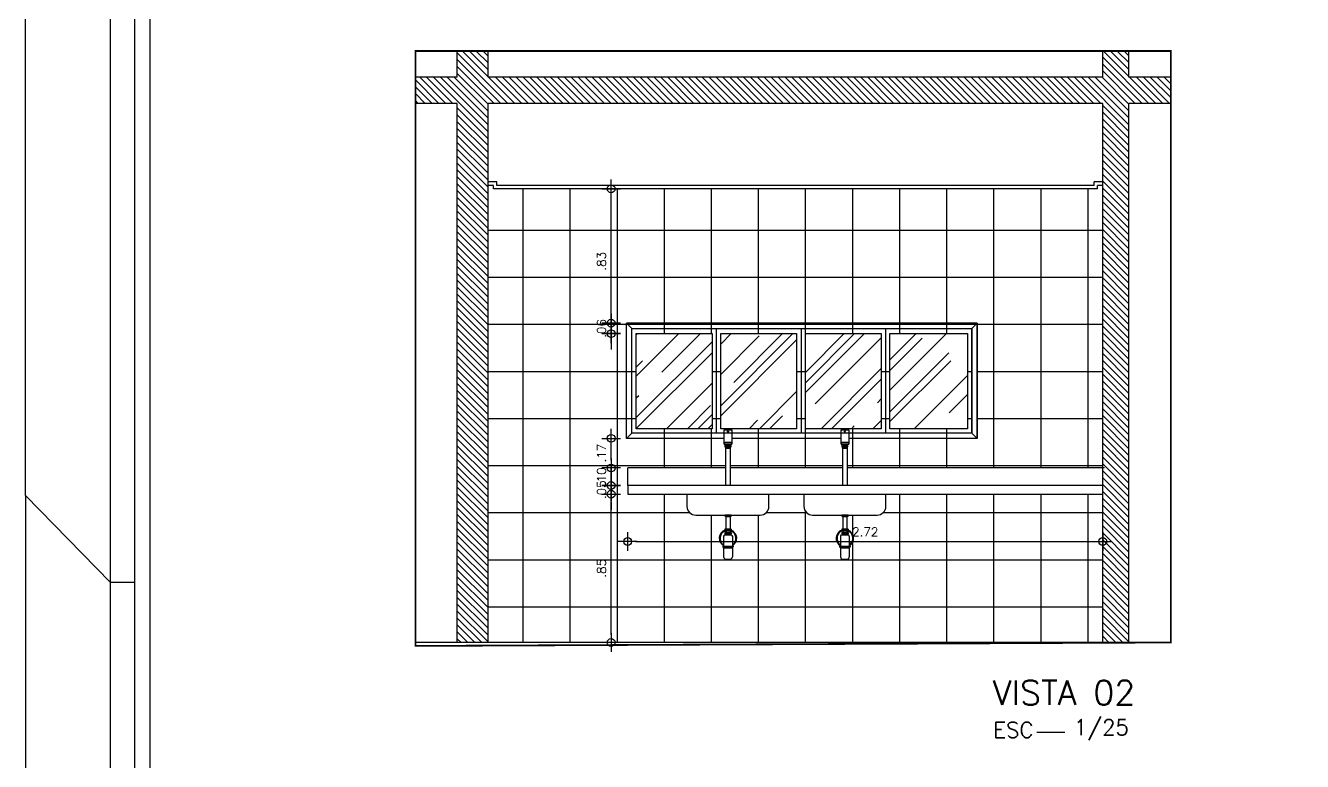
# Model space of a CAD drawing. Header units: millimetres. Extents: x 2182 to 2335, y 1488 to 1614.
# Drawn here: x 2290.49 to 2297.81, y 1492.59 to 1496.81 of the extents above; entities that cross this region are included whole.
import ezdxf

# ---------------------------------------------------------------- set-up
doc = ezdxf.new("R2010")
doc.units = ezdxf.units.MM
doc.linetypes.add('DIVIDE', pattern=[1.25, 0.5, -0.25, 0, -0.25, 0, -0.25])
for name, color, linetype in [('COTA', 250, 'Continuous'), ('Esquadria', 2, 'Continuous'), ('Hachura', 8, 'Continuous'), ('LAYOUT', 7, 'Continuous'), ('PAREDE', 7, 'Continuous'), ('Prancha', 6, 'Continuous'), ('TEXTO', 7, 'Continuous')]:
    doc.layers.add(name, color=color, linetype=linetype)
doc.styles.add('NORMAL', font='romans.shx')
doc.styles.add('ROMANS', font='romans')
doc.dimstyles.new('D25', dxfattribs={"dimtxt": 0.05, "dimasz": 0.045, "dimexe": 0.18, "dimexo": 0.0625, "dimgap": 0.03, "dimtad": 1, "dimzin": 4, "dimdsep": 46, "dimtxsty": 'NORMAL', "dimblk1": 'DOT1', "dimblk2": 'DOT1', "dimsah": 1, "dimcen": 0.045, "dimse1": 1, "dimse2": 1, "dimclrd": 256, "dimclre": 256, "dimclrt": 7, "dimaunit": 1, "dimadec": 0, "dimazin": 0, "dimtfac": 1, "dimtix": 1, "dimtmove": 2, "dimatfit": 3, "dimldrblk": 'SMALL', "dimfxl": 1, "dimtvp": 1.75, "dimtolj": 1, "dimtzin": 0, "dimarcsym": 0})

# ---------------------------------------------------------------- blocks, each defined once
blk = doc.blocks.new('DOT1')
for p, q in [((-1.2, 0), (1.2, 0)), ((0, 1.2), (0, -1.2))]:
    blk.add_line(p, q)
blk.add_circle((0, 0), 0.5)
blk = doc.blocks.new('*D793')
at = {"layer": 'COTA', "linetype": 'Continuous', "lineweight": -2, "transparency": 16777216}
blk.add_line((2293.8474, 1493.3147), (2293.8474, 1494.0747), dxfattribs=at)
at = {"layer": 'Defpoints', "color": 0, "linetype": 'Continuous', "transparency": 16777216}
for p in [(2293.8474, 1494.1197), (2293.9424, 1494.1197), (2292.7256, 1493.2697)]:
    blk.add_point(p, dxfattribs=at)
at = {"layer": 'COTA', "linetype": 'Continuous', "lineweight": -2, "transparency": 16777216, "xscale": 0.045, "yscale": 0.045, "zscale": 0.045}
for p, rotation in [((2293.8474, 1494.1197), 90), ((2293.8474, 1493.2697), 270)]:
    blk.add_blockref('DOT1', p, dxfattribs=dict(at, rotation=rotation))
at = {"layer": 'COTA', "color": 7, "linetype": 'Continuous', "transparency": 16777216, "insert": (2293.7924, 1493.6947), "char_height": 0.05, "attachment_point": 5, "rotation": 90, "style": 'NORMAL'}
blk.add_mtext('\\A1;.85', dxfattribs=at)
blk = doc.blocks.new('_Small')
at = {"color": 0, "linetype": 'ByBlock', "lineweight": -2}
blk.add_circle((0, 0), 0.25, dxfattribs=at)
blk = doc.blocks.new('*D794')
at = {"layer": 'COTA', "linetype": 'Continuous', "lineweight": -2, "transparency": 16777216}
for p, q in [((2293.8474, 1494.2147), (2293.8474, 1494.2597)), ((2293.8474, 1494.1197), (2293.8474, 1494.1697)), ((2293.8474, 1494.0747), (2293.8474, 1494.0297))]:
    blk.add_line(p, q, dxfattribs=at)
at = {"layer": 'Defpoints', "color": 0, "linetype": 'Continuous', "transparency": 16777216}
for p in [(2293.8474, 1494.1697), (2293.9424, 1494.1697), (2293.9424, 1494.1197)]:
    blk.add_point(p, dxfattribs=at)
at = {"layer": 'COTA', "linetype": 'Continuous', "lineweight": -2, "transparency": 16777216, "xscale": 0.045, "yscale": 0.045, "zscale": 0.045}
for p, rotation in [((2293.8474, 1494.1697), 270), ((2293.8474, 1494.1197), 90)]:
    blk.add_blockref('DOT1', p, dxfattribs=dict(at, rotation=rotation))
at = {"layer": 'COTA', "color": 7, "linetype": 'Continuous', "transparency": 16777216, "insert": (2293.7924, 1494.1447), "char_height": 0.05, "attachment_point": 5, "rotation": 90, "style": 'NORMAL'}
blk.add_mtext('\\A1;.05', dxfattribs=at)
blk = doc.blocks.new('*D795')
at = {"layer": 'COTA', "linetype": 'Continuous', "lineweight": -2, "transparency": 16777216}
for p, q in [((2293.8474, 1494.3147), (2293.8474, 1494.3597)), ((2293.8474, 1494.1697), (2293.8474, 1494.2697)), ((2293.8474, 1494.1247), (2293.8474, 1494.0797))]:
    blk.add_line(p, q, dxfattribs=at)
at = {"layer": 'Defpoints', "color": 0, "linetype": 'Continuous', "transparency": 16777216}
for p in [(2293.8474, 1494.2697), (2293.9424, 1494.2697), (2293.9424, 1494.1697)]:
    blk.add_point(p, dxfattribs=at)
at = {"layer": 'COTA', "linetype": 'Continuous', "lineweight": -2, "transparency": 16777216, "xscale": 0.045, "yscale": 0.045, "zscale": 0.045}
for p, rotation in [((2293.8474, 1494.2697), 270), ((2293.8474, 1494.1697), 90)]:
    blk.add_blockref('DOT1', p, dxfattribs=dict(at, rotation=rotation))
at = {"layer": 'COTA', "color": 7, "linetype": 'Continuous', "transparency": 16777216, "insert": (2293.7924, 1494.2197), "char_height": 0.05, "attachment_point": 5, "rotation": 90, "style": 'NORMAL'}
blk.add_mtext('\\A1;.10', dxfattribs=at)
blk = doc.blocks.new('*D796')
at = {"layer": 'COTA', "linetype": 'Continuous', "lineweight": -2, "transparency": 16777216}
blk.add_line((2293.8474, 1494.3147), (2293.8474, 1494.3947), dxfattribs=at)
at = {"layer": 'Defpoints', "color": 0, "linetype": 'Continuous', "transparency": 16777216}
for p in [(2293.8474, 1494.4397), (2293.936, 1494.4397), (2293.9424, 1494.2697)]:
    blk.add_point(p, dxfattribs=at)
at = {"layer": 'COTA', "linetype": 'Continuous', "lineweight": -2, "transparency": 16777216, "xscale": 0.045, "yscale": 0.045, "zscale": 0.045}
for p, rotation in [((2293.8474, 1494.4397), 90), ((2293.8474, 1494.2697), 270)]:
    blk.add_blockref('DOT1', p, dxfattribs=dict(at, rotation=rotation))
at = {"layer": 'COTA', "color": 7, "linetype": 'Continuous', "transparency": 16777216, "insert": (2293.7924, 1494.3547), "char_height": 0.05, "attachment_point": 5, "rotation": 90, "style": 'NORMAL'}
blk.add_mtext('\\A1;.17', dxfattribs=at)
blk = doc.blocks.new('*D797')
at = {"layer": 'COTA', "linetype": 'Continuous', "lineweight": -2, "transparency": 16777216}
for p, q in [((2293.8474, 1495.1447), (2293.8474, 1495.1897)), ((2293.8474, 1495.0997), (2293.8474, 1495.0397)), ((2293.8474, 1494.9947), (2293.8474, 1494.9497))]:
    blk.add_line(p, q, dxfattribs=at)
at = {"layer": 'Defpoints', "color": 0, "linetype": 'Continuous', "transparency": 16777216}
for p in [(2293.8474, 1495.0397), (2293.936, 1495.0997), (2293.991, 1495.0397)]:
    blk.add_point(p, dxfattribs=at)
at = {"layer": 'COTA', "linetype": 'Continuous', "lineweight": -2, "transparency": 16777216, "xscale": 0.045, "yscale": 0.045, "zscale": 0.045}
for p, rotation in [((2293.8474, 1495.0997), 270), ((2293.8474, 1495.0397), 90)]:
    blk.add_blockref('DOT1', p, dxfattribs=dict(at, rotation=rotation))
at = {"layer": 'COTA', "color": 7, "linetype": 'Continuous', "transparency": 16777216, "insert": (2293.7924, 1495.0697), "char_height": 0.05, "attachment_point": 5, "rotation": 90, "style": 'NORMAL'}
blk.add_mtext('\\A1;.06', dxfattribs=at)
blk = doc.blocks.new('*D798')
at = {"layer": 'COTA', "linetype": 'Continuous', "lineweight": -2, "transparency": 16777216}
blk.add_line((2293.8474, 1495.0847), (2293.8474, 1495.8247), dxfattribs=at)
at = {"layer": 'Defpoints', "color": 0, "linetype": 'Continuous', "transparency": 16777216}
for p in [(2293.1724, 1495.8697), (2293.8474, 1495.8697), (2293.991, 1495.0397)]:
    blk.add_point(p, dxfattribs=at)
at = {"layer": 'COTA', "linetype": 'Continuous', "lineweight": -2, "transparency": 16777216, "xscale": 0.045, "yscale": 0.045, "zscale": 0.045}
for p, rotation in [((2293.8474, 1495.8697), 90), ((2293.8474, 1495.0397), 270)]:
    blk.add_blockref('DOT1', p, dxfattribs=dict(at, rotation=rotation))
at = {"layer": 'COTA', "color": 7, "linetype": 'Continuous', "transparency": 16777216, "insert": (2293.7924, 1495.4547), "char_height": 0.05, "attachment_point": 5, "rotation": 90, "style": 'NORMAL'}
blk.add_mtext('\\A1;.83', dxfattribs=at)
blk = doc.blocks.new('*D799')
at = {"layer": 'COTA', "linetype": 'Continuous', "lineweight": -2, "transparency": 16777216}
blk.add_line((2293.9874, 1493.8485), (2296.6206, 1493.8485), dxfattribs=at)
at = {"layer": 'Defpoints', "color": 0, "linetype": 'Continuous', "transparency": 16777216}
for p in [(2293.9424, 1494.1197), (2296.6656, 1494.1197), (2296.6656, 1493.8485)]:
    blk.add_point(p, dxfattribs=at)
at = {"layer": 'COTA', "linetype": 'Continuous', "lineweight": -2, "transparency": 16777216, "xscale": 0.045, "yscale": 0.045, "zscale": 0.045, "rotation": 180}
blk.add_blockref('DOT1', (2293.9424, 1493.8485), dxfattribs=at)
at = {"layer": 'COTA', "linetype": 'Continuous', "lineweight": -2, "transparency": 16777216, "xscale": 0.045, "yscale": 0.045, "zscale": 0.045}
blk.add_blockref('DOT1', (2296.6656, 1493.8485), dxfattribs=at)
at = {"layer": 'COTA', "color": 7, "linetype": 'Continuous', "transparency": 16777216, "insert": (2295.304, 1493.9035), "char_height": 0.05, "attachment_point": 5, "style": 'NORMAL'}
blk.add_mtext('\\A1;2.72', dxfattribs=at)

msp = doc.modelspace()

# ---------------------------------------------------------------- hatches: boundary and pattern name
at = {"layer": 'Hachura'}
h = msp.add_hatch(dxfattribs=at)
h.set_pattern_fill('ANSI31', color=256, scale=0.0088, angle=-90)
h.set_pattern_definition([(315, (-3.562943, 16.987749), (0.01975656347, 0.01975656347), [])])
h.paths.add_polyline_path([(2296.6656, 1493.2697), (2296.8156, 1493.2697), (2296.8156, 1496.3597), (2297.0556, 1496.3597), (2297.0556, 1496.5097), (2296.8156, 1496.5097), (2296.8156, 1496.6597), (2296.6656, 1496.6597), (2296.6656, 1496.5097), (2293.1424, 1496.5097), (2293.1424, 1496.6597), (2292.9656, 1496.6597), (2292.9656, 1496.5097), (2292.7256, 1496.5097), (2292.7256, 1496.3597), (2292.9656, 1496.3597), (2292.9656, 1493.2697), (2293.1424, 1493.2697), (2293.1424, 1496.3597), (2296.6656, 1496.3597)])
h = msp.add_hatch(dxfattribs=at)
h.set_pattern_fill('NET', color=8, scale=0.085)
h.set_pattern_definition([(0, (-3.56294, 16.98775), (0, 0.269875), []), (90, (-3.56294, 16.98775), (-0.269875, 2e-17), [])])
h.paths.add_polyline_path([(2296.6656, 1495.8897), (2296.6356, 1495.8897), (2296.6356, 1495.8697), (2293.1724, 1495.8697), (2293.1724, 1495.8897), (2293.1424, 1495.8897), (2293.1424, 1493.2697), (2296.6656, 1493.2697), (2296.6656, 1494.1197), (2295.4224, 1494.1197), (2295.4224, 1494.0497, -0.414214), (2295.3724, 1493.9997), (2295.2054, 1493.9997), (2295.2054, 1493.9897), (2295.1994, 1493.9897), (2295.1994, 1493.9192), (2295.2054, 1493.9192), (2295.2054, 1493.9138, -0.589221), (2295.2174, 1493.8271), (2295.2174, 1493.8172), (2295.1574, 1493.8172), (2295.1574, 1493.8271, -0.589221), (2295.1694, 1493.9138), (2295.1694, 1493.9192), (2295.1754, 1493.9897), (2295.1694, 1493.9897), (2295.1694, 1493.9997), (2295.0024, 1493.9997, -0.414214), (2294.9524, 1494.0497), (2294.9524, 1494.1197), (2294.7524, 1494.1197), (2294.7524, 1494.0497, -0.414214), (2294.7024, 1493.9997), (2294.5354, 1493.9997), (2294.5354, 1493.9897), (2294.5294, 1493.9897), (2294.5294, 1493.9192), (2294.5354, 1493.9192), (2294.5354, 1493.9138, -0.589221), (2294.5474, 1493.8271), (2294.5474, 1493.8172), (2294.4874, 1493.8172), (2294.4874, 1493.8271, -0.589221), (2294.4994, 1493.9138), (2294.4994, 1493.9192), (2294.5054, 1493.9897), (2294.4994, 1493.9897), (2294.4994, 1493.9997), (2294.3324, 1493.9997, -0.414214), (2294.2824, 1494.0497), (2294.2824, 1494.1197), (2293.9424, 1494.1197), (2293.9424, 1494.1697), (2293.9424, 1494.2697), (2294.5049, 1494.2697), (2294.5049, 1494.3841), (2294.5002, 1494.3841), (2294.5002, 1494.4067), (2294.5128, 1494.4067), (2294.5221, 1494.4067), (2294.5299, 1494.4067), (2294.5387, 1494.3901), (2294.5324, 1494.3901), (2294.5324, 1494.3841), (2294.5311, 1494.2697), (2295.1749, 1494.2697), (2295.1749, 1494.3841), (2295.1702, 1494.3841), (2295.1702, 1494.4067), (2295.1828, 1494.4067), (2295.1921, 1494.4067), (2295.1999, 1494.4067), (2295.2087, 1494.3901), (2295.2024, 1494.3901), (2295.2024, 1494.3841), (2295.2011, 1494.2697), (2296.6656, 1494.2697)])
h.paths.add_polyline_path([(2295.2094, 1494.4697), (2295.1654, 1494.4687), (2295.2094, 1494.4687), (2295.421, 1494.469), (2295.421, 1494.4697)], flags=16)
h.paths.add_polyline_path([(2295.946, 1495.0997), (2295.946, 1494.4397), (2295.916, 1494.4697), (2295.916, 1495.0697)], flags=16)
h.paths.add_polyline_path([(2295.396, 1495.0397), (2295.396, 1494.4947), (2295.2094, 1494.4947), (2294.961, 1494.4947), (2294.961, 1495.0397)], flags=16)
h.paths.add_polyline_path([(2295.446, 1495.0397), (2295.891, 1495.0397), (2295.891, 1494.4947), (2295.446, 1494.4947)], flags=16)
h.paths.add_polyline_path([(2294.936, 1494.4697), (2294.5394, 1494.4697), (2294.4954, 1494.4687), (2294.5394, 1494.4687), (2294.936, 1494.4694)], flags=16)
h.paths.add_polyline_path([(2294.911, 1495.0397), (2294.911, 1494.4947), (2294.476, 1494.4947), (2294.476, 1495.0397)], flags=16)
h.paths.add_polyline_path([(2294.426, 1495.0397), (2294.426, 1494.4947), (2293.991, 1494.4947), (2293.991, 1495.0397)], flags=16)
h.paths.add_polyline_path([(2295.2124, 1493.8122), (2295.2124, 1493.7612, -0.414127), (2295.1974, 1493.7462), (2295.1774, 1493.7462, -0.414334), (2295.1624, 1493.7612), (2295.1624, 1493.8122)], flags=16)
h.paths.add_polyline_path([(2294.5424, 1493.8122), (2294.5424, 1493.7612, -0.414127), (2294.5274, 1493.7462), (2294.5074, 1493.7462, -0.414334), (2294.4924, 1493.7612), (2294.4924, 1493.8122)], flags=16)
h = msp.add_hatch(dxfattribs=at)
h.set_pattern_fill('AR-RROOF', color=256, scale=0.25, angle=45)
h.set_pattern_definition([(45, (2293.99098, 1494.49473), (0.212132, 0.565685), [3.75, -0.5, 1.25, -0.25]), (45, (2294.1377, 1494.81823), (-0.41189, 0.058336), [0.75, -0.0825, 1.5, -0.1875]), (45, (2293.92911, 1494.73338), (0.800798, 1.037679), [2, -0.35, 1, -0.25])])
h.paths.add_polyline_path([(2295.446, 1494.4947), (2295.891, 1494.4947), (2295.891, 1495.0397), (2295.446, 1495.0397)])
h.paths.add_polyline_path([(2294.961, 1494.4947), (2295.2249, 1494.4947), (2295.396, 1494.4947), (2295.396, 1495.0397), (2294.961, 1495.0397)])
h.paths.add_polyline_path([(2294.911, 1495.0397), (2294.476, 1495.0397), (2294.476, 1494.4947), (2294.4954, 1494.4947), (2294.911, 1494.4947)])
h.paths.add_polyline_path([(2294.426, 1495.0397), (2293.991, 1495.0397), (2293.991, 1494.4947), (2294.426, 1494.4947)])

# ---------------------------------------------------------------- linework, layer by layer
at = {"layer": 'Esquadria'}
for p, q in [((2293.936, 1495.0997), (2293.966, 1495.0697)), ((2295.946, 1495.0997), (2293.936, 1495.0997)), ((2294.451, 1494.4697), (2294.451, 1495.0697)), ((2294.936, 1495.0697), (2294.936, 1494.4697)), ((2295.421, 1495.0697), (2295.421, 1494.4697)), ((2295.916, 1495.0697), (2295.946, 1495.0997)), ((2295.916, 1494.4697), (2295.916, 1495.0697)), ((2295.946, 1494.4397), (2295.946, 1495.0997)), ((2293.936, 1494.4397), (2293.966, 1494.4697)), ((2295.916, 1494.4697), (2295.946, 1494.4397))]:
    msp.add_line(p, q, dxfattribs=at)
for points in [[(2294.4954, 1494.4397), (2293.936, 1494.4397), (2293.936, 1495.0997), (2295.946, 1495.0997), (2295.946, 1494.4397), (2295.2094, 1494.4397)], [(2294.4954, 1494.4697), (2293.966, 1494.4697), (2293.966, 1495.0697), (2295.916, 1495.0697), (2295.916, 1494.4697), (2295.2094, 1494.4697)], [(2295.1654, 1494.4697), (2294.5394, 1494.4697)], [(2295.1654, 1494.4397), (2294.5394, 1494.4397)]]:
    msp.add_lwpolyline(points, dxfattribs=at)
at = {"layer": 'Esquadria', "color": 1}
for points in [[(2294.426, 1494.4947), (2293.991, 1494.4947), (2293.991, 1495.0397), (2294.426, 1495.0397)], [(2295.891, 1494.4947), (2295.446, 1494.4947), (2295.446, 1495.0397), (2295.891, 1495.0397)]]:
    msp.add_lwpolyline(points, close=True, dxfattribs=at)
for points in [[(2294.4954, 1494.4947), (2294.476, 1494.4947), (2294.476, 1495.0397), (2294.911, 1495.0397), (2294.911, 1494.4947), (2294.476, 1494.4947)], [(2295.2249, 1494.4947), (2294.961, 1494.4947), (2294.961, 1495.0397), (2295.396, 1495.0397), (2295.396, 1494.4947), (2295.2094, 1494.4947)]]:
    msp.add_lwpolyline(points, dxfattribs=at)
at = {"layer": 'LAYOUT'}
for p, q in [((2294.5002, 1494.3977), (2294.5128, 1494.4049)), ((2294.5347, 1494.3977), (2294.5221, 1494.4049)), ((2295.1702, 1494.3977), (2295.1828, 1494.4049)), ((2295.2047, 1494.3977), (2295.1921, 1494.4049)), ((2293.9424, 1494.1697), (2293.9424, 1494.2697)), ((2294.5049, 1494.2697), (2293.9424, 1494.2697)), ((2295.1749, 1494.2697), (2294.5299, 1494.2697)), ((2296.6749, 1494.2697), (2295.1999, 1494.2697))]:
    msp.add_line(p, q, dxfattribs=at)
at = {"layer": 'LAYOUT', "color": 8}
for p, q in [((2294.5128, 1494.4049), (2294.5221, 1494.4049)), ((2295.1828, 1494.4049), (2295.1921, 1494.4049))]:
    msp.add_line(p, q, dxfattribs=at)
at = {"layer": 'LAYOUT', "color": 3}
for p, q in [((2293.9424, 1494.1697), (2293.9424, 1494.1197)), ((2296.6656, 1494.1697), (2293.9424, 1494.1697)), ((2296.6656, 1494.1697), (2293.9424, 1494.1697)), ((2293.9424, 1494.1197), (2296.6656, 1494.1197))]:
    msp.add_line(p, q, dxfattribs=at)
at = {"layer": 'LAYOUT', "color": 7}
for p, q in [((2294.4994, 1493.9997), (2294.4994, 1493.9927)), ((2294.5354, 1493.9997), (2294.4994, 1493.9997)), ((2294.5354, 1493.9927), (2294.4994, 1493.9927)), ((2294.5024, 1493.9927), (2294.5024, 1493.9897)), ((2294.5324, 1493.9897), (2294.5024, 1493.9897)), ((2294.5054, 1493.9897), (2294.5054, 1493.9192)), ((2294.5294, 1493.9897), (2294.5294, 1493.9192)), ((2294.5324, 1493.9927), (2294.5324, 1493.9897)), ((2294.5354, 1493.9997), (2294.5354, 1493.9927)), ((2295.1694, 1493.9997), (2295.1694, 1493.9927)), ((2295.2054, 1493.9997), (2295.1694, 1493.9997)), ((2295.2054, 1493.9927), (2295.1694, 1493.9927)), ((2295.1724, 1493.9927), (2295.1724, 1493.9897)), ((2295.2024, 1493.9897), (2295.1724, 1493.9897)), ((2295.1754, 1493.9897), (2295.1754, 1493.9192)), ((2295.1994, 1493.9897), (2295.1994, 1493.9192)), ((2295.2024, 1493.9927), (2295.2024, 1493.9897)), ((2295.2054, 1493.9997), (2295.2054, 1493.9927)), ((2294.4924, 1493.8782), (2294.4924, 1493.8222)), ((2294.5354, 1493.9192), (2294.4994, 1493.9192)), ((2294.4994, 1493.9192), (2294.4994, 1493.9122)), ((2294.5354, 1493.9122), (2294.4994, 1493.9122)), ((2294.5354, 1493.8992), (2294.4994, 1493.8992)), ((2294.4994, 1493.8992), (2294.4994, 1493.8922)), ((2294.5354, 1493.8922), (2294.4994, 1493.8922)), ((2294.5004, 1493.8862), (2294.5344, 1493.8862)), ((2294.5024, 1493.9122), (2294.5024, 1493.9092)), ((2294.5324, 1493.9092), (2294.5024, 1493.9092)), ((2294.5024, 1493.8922), (2294.5024, 1493.8892)), ((2294.5324, 1493.8892), (2294.5024, 1493.8892)), ((2294.5054, 1493.9092), (2294.5054, 1493.8992)), ((2294.5054, 1493.8892), (2294.5054, 1493.8862)), ((2294.5294, 1493.8862), (2294.5054, 1493.8862)), ((2294.5294, 1493.9092), (2294.5294, 1493.8992)), ((2294.5294, 1493.8892), (2294.5294, 1493.8862)), ((2294.5324, 1493.9122), (2294.5324, 1493.9092)), ((2294.5324, 1493.8922), (2294.5324, 1493.8892)), ((2294.5354, 1493.9192), (2294.5354, 1493.9122)), ((2294.5354, 1493.8992), (2294.5354, 1493.8922)), ((2294.5424, 1493.8782), (2294.5424, 1493.8222)), ((2295.1624, 1493.8782), (2295.1624, 1493.8222)), ((2295.2054, 1493.9192), (2295.1694, 1493.9192)), ((2295.1694, 1493.9192), (2295.1694, 1493.9122)), ((2295.2054, 1493.9122), (2295.1694, 1493.9122)), ((2295.2054, 1493.8992), (2295.1694, 1493.8992)), ((2295.1694, 1493.8992), (2295.1694, 1493.8922)), ((2295.2054, 1493.8922), (2295.1694, 1493.8922)), ((2295.1704, 1493.8862), (2295.2044, 1493.8862)), ((2295.1724, 1493.9122), (2295.1724, 1493.9092)), ((2295.2024, 1493.9092), (2295.1724, 1493.9092)), ((2295.1724, 1493.8922), (2295.1724, 1493.8892)), ((2295.2024, 1493.8892), (2295.1724, 1493.8892)), ((2295.1754, 1493.9092), (2295.1754, 1493.8992)), ((2295.1754, 1493.8892), (2295.1754, 1493.8862)), ((2295.1994, 1493.8862), (2295.1754, 1493.8862)), ((2295.1994, 1493.9092), (2295.1994, 1493.8992)), ((2295.1994, 1493.8892), (2295.1994, 1493.8862)), ((2295.2024, 1493.9122), (2295.2024, 1493.9092)), ((2295.2024, 1493.8922), (2295.2024, 1493.8892)), ((2295.2054, 1493.9192), (2295.2054, 1493.9122)), ((2295.2054, 1493.8992), (2295.2054, 1493.8922)), ((2295.2124, 1493.8782), (2295.2124, 1493.8222)), ((2294.4874, 1493.8222), (2294.5474, 1493.8222)), ((2294.4874, 1493.8222), (2294.4874, 1493.8172)), ((2294.4874, 1493.8172), (2294.5474, 1493.8172)), ((2294.4924, 1493.8122), (2294.4924, 1493.7612)), ((2294.4924, 1493.8122), (2294.5424, 1493.8122)), ((2294.5424, 1493.8122), (2294.5424, 1493.7612)), ((2294.5474, 1493.8222), (2294.5474, 1493.8172)), ((2295.1574, 1493.8222), (2295.2174, 1493.8222)), ((2295.1574, 1493.8222), (2295.1574, 1493.8172)), ((2295.1574, 1493.8172), (2295.2174, 1493.8172)), ((2295.1624, 1493.8122), (2295.1624, 1493.7612)), ((2295.1624, 1493.8122), (2295.2124, 1493.8122)), ((2295.2124, 1493.8122), (2295.2124, 1493.7612)), ((2295.2174, 1493.8222), (2295.2174, 1493.8172)), ((2294.5074, 1493.7462), (2294.5274, 1493.7462)), ((2295.1774, 1493.7462), (2295.1974, 1493.7462))]:
    msp.add_line(p, q, dxfattribs=at)
at = {"layer": 'LAYOUT'}
for points in [[(2294.5394, 1494.4067), (2294.4954, 1494.4067), (2294.4954, 1494.4887), (2294.5394, 1494.4887)], [(2295.2094, 1494.4067), (2295.1654, 1494.4067), (2295.1654, 1494.4887), (2295.2094, 1494.4887)]]:
    msp.add_lwpolyline(points, close=True, dxfattribs=at)
at = {"layer": 'LAYOUT', "color": 8}
for points in [[(2294.5394, 1494.4687), (2294.5394, 1494.4687), (2294.4954, 1494.4687), (2294.4954, 1494.4687), (2294.4954, 1494.4687), (2294.4954, 1494.4687)], [(2295.2094, 1494.4687), (2295.2094, 1494.4687), (2295.1654, 1494.4687), (2295.1654, 1494.4687), (2295.1654, 1494.4687), (2295.1654, 1494.4687)], [(2294.4954, 1494.4167), (2294.4954, 1494.4067), (2294.5394, 1494.4067), (2294.5394, 1494.4167), (2294.4954, 1494.4167)], [(2295.1654, 1494.4167), (2295.1654, 1494.4067), (2295.2094, 1494.4067), (2295.2094, 1494.4167), (2295.1654, 1494.4167)]]:
    msp.add_lwpolyline(points, dxfattribs=at)
at = {"layer": 'LAYOUT', "color": 7}
for points in [[(2294.5221, 1494.4049), (2294.5221, 1494.4067), (2294.5128, 1494.4067), (2294.5128, 1494.4049), (2294.5002, 1494.3977), (2294.5002, 1494.3901), (2294.5024, 1494.3901), (2294.5024, 1494.3841), (2294.5324, 1494.3841), (2294.5324, 1494.3901), (2294.5347, 1494.3901), (2294.5347, 1494.3977), (2294.5221, 1494.4049)], [(2295.1921, 1494.4049), (2295.1921, 1494.4067), (2295.1828, 1494.4067), (2295.1828, 1494.4049), (2295.1702, 1494.3977), (2295.1702, 1494.3901), (2295.1724, 1494.3901), (2295.1724, 1494.3841), (2295.2024, 1494.3841), (2295.2024, 1494.3901), (2295.2047, 1494.3901), (2295.2047, 1494.3977), (2295.1921, 1494.4049)]]:
    msp.add_lwpolyline(points, close=True, dxfattribs=at)
for points in [[(2294.5002, 1494.3977), (2294.5002, 1494.3901), (2294.5347, 1494.3901), (2294.5347, 1494.3977), (2294.5002, 1494.3977)], [(2295.1702, 1494.3977), (2295.1702, 1494.3901), (2295.2047, 1494.3901), (2295.2047, 1494.3977), (2295.1702, 1494.3977)]]:
    msp.add_lwpolyline(points, dxfattribs=at)
at = {"layer": 'LAYOUT'}
for points in [[(2294.5024, 1494.3901), (2294.5024, 1494.3841), (2294.5324, 1494.3841), (2294.5324, 1494.3901), (2294.5024, 1494.3901)], [(2294.5128, 1494.4067), (2294.5049, 1494.4067), (2294.5049, 1494.4004), (2294.5128, 1494.4049), (2294.5128, 1494.4067)], [(2294.5049, 1494.1697), (2294.5049, 1494.3841), (2294.5299, 1494.3841), (2294.5299, 1494.1697)], [(2294.5221, 1494.4067), (2294.5299, 1494.4067), (2294.5299, 1494.4004), (2294.5221, 1494.4049), (2294.5221, 1494.4067)], [(2295.1724, 1494.3901), (2295.1724, 1494.3841), (2295.2024, 1494.3841), (2295.2024, 1494.3901), (2295.1724, 1494.3901)], [(2295.1828, 1494.4067), (2295.1749, 1494.4067), (2295.1749, 1494.4004), (2295.1828, 1494.4049), (2295.1828, 1494.4067)], [(2295.1749, 1494.1697), (2295.1749, 1494.3841), (2295.1999, 1494.3841), (2295.1999, 1494.1697)], [(2295.1921, 1494.4067), (2295.1999, 1494.4067), (2295.1999, 1494.4004), (2295.1921, 1494.4049), (2295.1921, 1494.4067)]]:
    msp.add_lwpolyline(points, dxfattribs=at)
at = {"layer": 'LAYOUT', "color": 1}
for points in [[(2294.2824, 1494.1197), (2294.2824, 1494.0497, 0.414214), (2294.3324, 1493.9997), (2294.7024, 1493.9997, 0.414214), (2294.7524, 1494.0497), (2294.7524, 1494.1197)], [(2294.9524, 1494.1197), (2294.9524, 1494.0497, 0.414214), (2295.0024, 1493.9997), (2295.3724, 1493.9997, 0.414214), (2295.4224, 1494.0497), (2295.4224, 1494.1197)]]:
    msp.add_lwpolyline(points, format="xyb", dxfattribs=at)
at = {"layer": 'LAYOUT'}
for centre in [(2294.5174, 1494.4787), (2295.1874, 1494.4787)]:
    msp.add_circle(centre, 0.003, dxfattribs=at)
at = {"layer": 'LAYOUT', "color": 8}
for centre, radius, start, end in [((2294.5174, 1493.8671), 0.05, 111.1002, 240), ((2294.5174, 1493.8671), 0.0453, 109.34737, 236.48484), ((2294.5174, 1493.8671), 0.0453, 303.51516, 70.65263), ((2294.5174, 1493.8671), 0.05, 300, 68.8998), ((2295.1874, 1493.8671), 0.05, 111.1002, 240), ((2295.1874, 1493.8671), 0.0453, 109.34737, 236.48484), ((2295.1874, 1493.8671), 0.0453, 303.51516, 70.65263), ((2295.1874, 1493.8671), 0.05, 300, 68.8998)]:
    msp.add_arc(centre, radius, start, end, dxfattribs=at)
at = {"layer": 'LAYOUT', "color": 7}
for centre, radius, start, end in [((2294.5004, 1493.8782), 0.008, 90, 180), ((2294.5344, 1493.8782), 0.008, 0, 90), ((2295.1704, 1493.8782), 0.008, 90, 180), ((2295.2044, 1493.8782), 0.008, 0, 90), ((2294.4874, 1493.8122), 0.005, 0, 90), ((2294.5474, 1493.8122), 0.005, 90, 180), ((2295.1574, 1493.8122), 0.005, 0, 90), ((2295.2174, 1493.8122), 0.005, 90, 180), ((2294.5074, 1493.7612), 0.015, 180, 270), ((2294.5274, 1493.7612), 0.015, 270, 0), ((2295.1774, 1493.7612), 0.015, 180, 270), ((2295.1974, 1493.7612), 0.015, 270, 0)]:
    msp.add_arc(centre, radius, start, end, dxfattribs=at)
at = {"layer": 'PAREDE'}
for p, q in [((2292.7256, 1496.3597), (2292.7256, 1496.6597)), ((2293.1424, 1496.6597), (2292.7256, 1496.6597)), ((2292.9656, 1496.5097), (2292.9656, 1496.6597)), ((2293.1424, 1496.5097), (2293.1424, 1496.6597)), ((2297.0556, 1496.6597), (2296.6656, 1496.6597)), ((2296.6656, 1496.5097), (2296.6656, 1496.6597)), ((2296.8156, 1496.5097), (2296.8156, 1496.6597)), ((2297.0556, 1496.3597), (2297.0556, 1496.6597)), ((2292.9656, 1496.5097), (2292.7256, 1496.5097)), ((2296.6656, 1496.5097), (2293.1424, 1496.5097)), ((2297.0556, 1496.5097), (2296.8156, 1496.5097)), ((2292.9656, 1496.3597), (2292.7256, 1496.3597)), ((2292.9656, 1496.3597), (2292.7256, 1496.3597)), ((2292.9656, 1493.2697), (2292.9656, 1496.3597)), ((2293.1424, 1493.2697), (2293.1424, 1496.3597)), ((2296.6656, 1496.3597), (2293.1424, 1496.3597)), ((2296.6656, 1496.3597), (2293.1424, 1496.3597)), ((2296.6656, 1493.2697), (2296.6656, 1496.3597)), ((2296.8156, 1493.2697), (2296.8156, 1496.3597)), ((2297.0556, 1496.3597), (2296.8156, 1496.3597)), ((2293.1724, 1495.9097), (2293.1424, 1495.9097)), ((2293.1924, 1495.9097), (2293.1424, 1495.9097)), ((2293.1924, 1495.8897), (2293.1924, 1495.9097)), ((2296.6656, 1495.9097), (2296.6156, 1495.9097)), ((2296.6156, 1495.8897), (2296.6156, 1495.9097)), ((2293.1724, 1495.8897), (2293.1424, 1495.8897)), ((2293.1724, 1495.8697), (2293.1724, 1495.8897)), ((2296.6356, 1495.8697), (2293.1724, 1495.8697)), ((2296.6156, 1495.8897), (2293.1924, 1495.8897)), ((2296.6356, 1495.8697), (2296.6356, 1495.8897)), ((2296.6656, 1495.8897), (2296.6356, 1495.8897)), ((2297.0556, 1493.2697), (2292.7256, 1493.2697))]:
    msp.add_line(p, q, dxfattribs=at)
at = {"layer": 'Prancha', "color": 7}
for p, q in [((2290.9781, 1488.229), (2290.9781, 1502.329)), ((2290.4906, 1494.1125), (2290.4906, 1501.829)), ((2290.9781, 1493.6125), (2290.4906, 1494.1125)), ((2291.1156, 1493.6125), (2290.9781, 1493.6125)), ((2296.2875, 1492.7546), (2296.4474, 1492.7546))]:
    msp.add_line(p, q, dxfattribs=at)
at = {"layer": 'Prancha', "color": 1, "linetype": 'Continuous', "ltscale": 0.003}
msp.add_line((2290.4906, 1494.1125), (2290.4906, 1488.229), dxfattribs=at)
msp.add_line((2290.4906, 1494.1125), (2290.4906, 1488.229), dxfattribs=at)
at = {"layer": 'Prancha'}
msp.add_lwpolyline([(2310.3531, 1502.1915), (2291.1156, 1502.1915), (2291.1156, 1488.3665), (2310.3531, 1488.3665)], close=True, dxfattribs=at)
at = {"layer": 'Prancha', "color": 2}
msp.add_lwpolyline([(2307.6789, 1502.104), (2291.2031, 1502.104), (2291.2031, 1488.454), (2307.6789, 1488.454)], close=True, dxfattribs=at)
at = {"layer": 'TEXTO', "color": 121, "linetype": 'DIVIDE', "const_width": 0.01}
msp.add_lwpolyline([(2292.7256, 1493.2498), (2297.0556, 1493.2697), (2297.0556, 1496.6597), (2292.7256, 1496.6597)], close=True, dxfattribs=at)

# ---------------------------------------------------------------- texts
at = {"layer": 'Prancha', "color": 2, "insert": (2296.0357, 1492.982), "char_height": 0.14, "attachment_point": 4, "style": 'ROMANS'}
msp.add_mtext('VISTA 02', dxfattribs=at)
at = {"layer": 'Prancha', "color": 7, "char_height": 0.0896, "attachment_point": 4, "style": 'ROMANS'}
for s, insert in [('1/25', (2296.5005, 1492.7685)), ('ESC', (2296.0383, 1492.7685))]:
    msp.add_mtext(s, dxfattribs=dict(at, insert=insert))

# ---------------------------------------------------------------- dimensions: what is measured, and where the dimension line sits
at = {"layer": 'COTA', "color": 2, "linetype": 'Continuous'}
for base, p1, p2, picture, middle in [((2293.8474, 1495.8697), (2293.991, 1495.0397), (2293.1724, 1495.8697), '*D798', (2293.7924, 1495.4547)), ((2293.8474, 1495.0397), (2293.936, 1495.0997), (2293.991, 1495.0397), '*D797', (2293.7924, 1495.0697)), ((2293.8474, 1494.4397), (2293.9424, 1494.2697), (2293.936, 1494.4397), '*D796', (2293.7924, 1494.3547)), ((2293.8474, 1494.2697), (2293.9424, 1494.1697), (2293.9424, 1494.2697), '*D795', (2293.7924, 1494.2197)), ((2293.8474, 1494.1697), (2293.9424, 1494.1197), (2293.9424, 1494.1697), '*D794', (2293.7924, 1494.1447)), ((2293.8474, 1494.1197), (2292.7256, 1493.2697), (2293.9424, 1494.1197), '*D793', (2293.7924, 1493.6947))]:
    dim = msp.add_linear_dim(base=base, p1=p1, p2=p2, angle=90, dimstyle='D25', dxfattribs=at)
    dim.commit()
    dim.dimension.update_dxf_attribs({"geometry": picture, "text_midpoint": middle})
dim = msp.add_linear_dim(base=(2296.6656, 1493.8485), p1=(2293.9424, 1494.1197), p2=(2296.6656, 1494.1197), dimstyle='D25', dxfattribs=at)
dim.commit()
dim.dimension.update_dxf_attribs({"geometry": '*D799', "text_midpoint": (2295.304, 1493.9035)})

doc.saveas('drawing.dxf')
